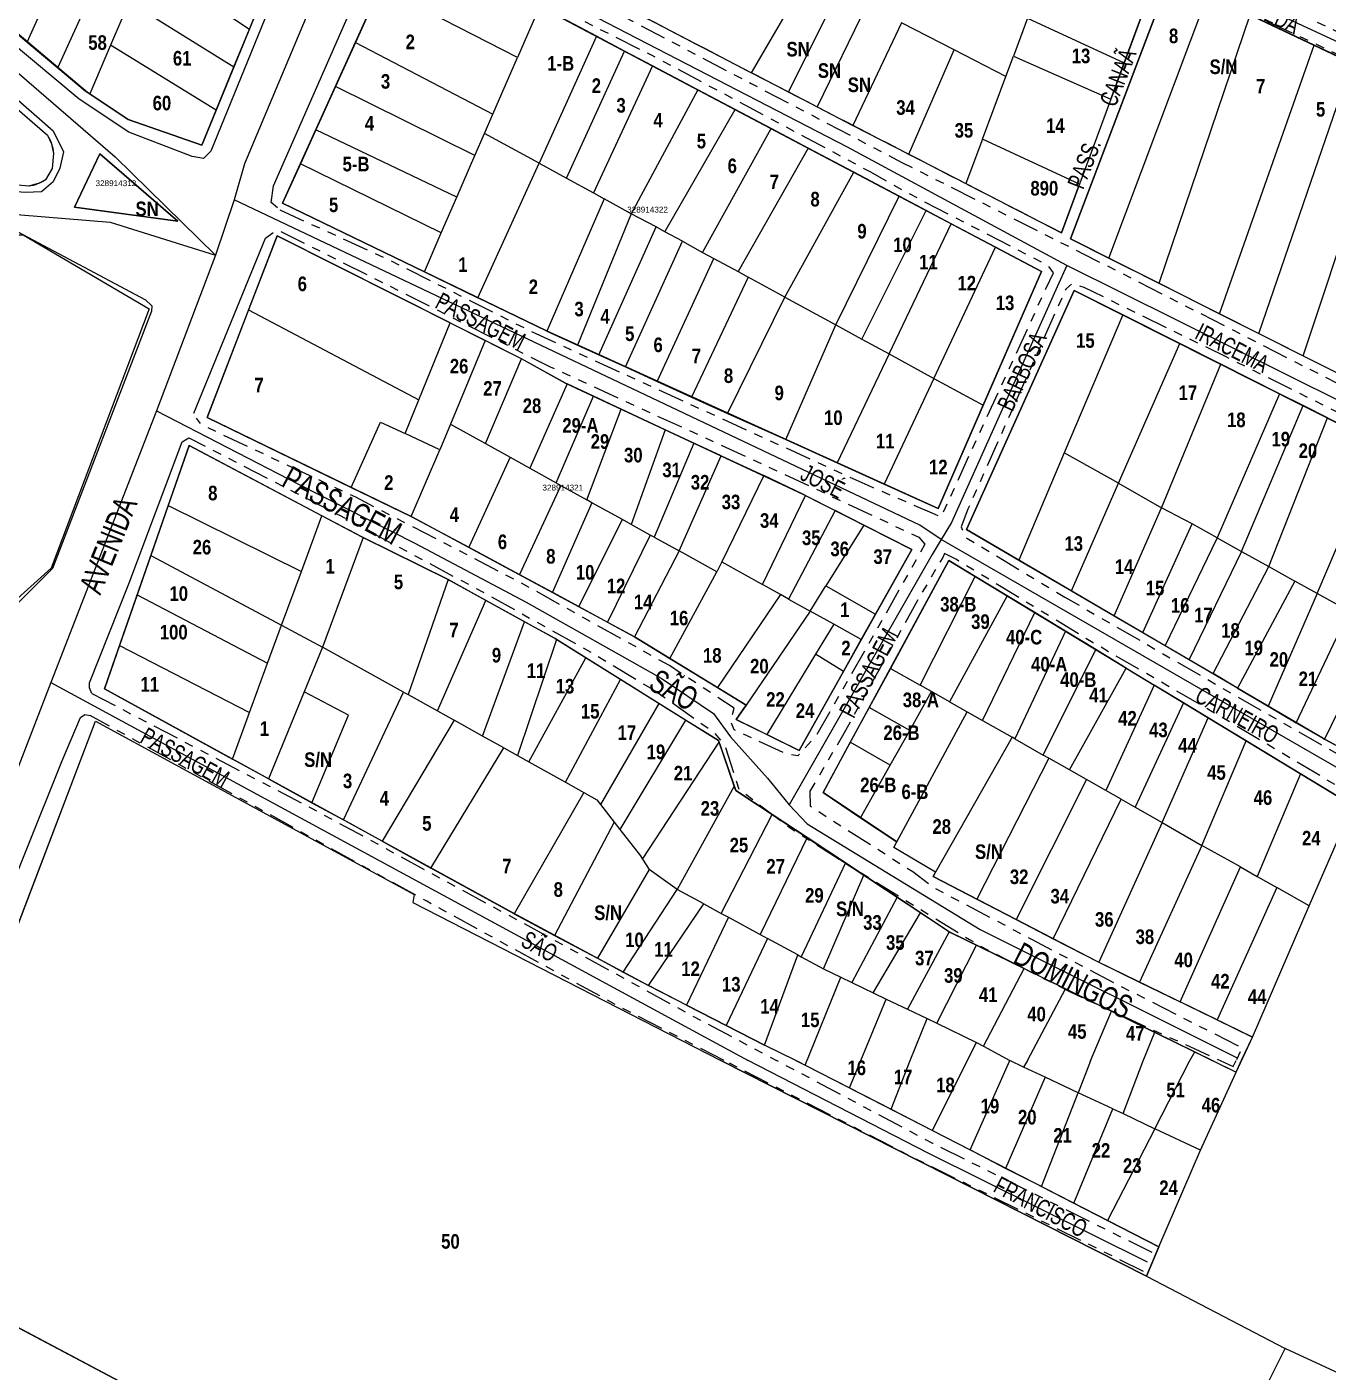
# Model space of a CAD drawing. Extents: x 205316 to 208372, y 4848714 to 4853250.
# Drawn here: x 207003.9 to 207227.1, y 4850210.4 to 4850441.2 of the extents above; entities that cross this region are included whole.
import ezdxf
from ezdxf.enums import TextEntityAlignment as Align

# ---------------------------------------------------------------- set-up
doc = ezdxf.new("R2010")
doc.units = 0
doc.header["$LTSCALE"] = 1.5
doc.header["$MEASUREMENT"] = 0
doc.linetypes.add('TRACO_25', pattern=[8, 3, -1, 1, -1, 1, -1])
for name, color, linetype in [('CD-MALHA-LOTES', 40, 'CONTINUOUS'), ('CD_TXT_QUADRA', 7, 'CONTINUOUS'), ('RU-QUADRAS', 6, 'CONTINUOUS'), ('SV-EIXO-RUA-N-PAV', 6, 'CONTINUOUS'), ('SV-EIXO-RUA-PAV', 20, 'CONTINUOUS'), ('SV-RUA-NAO-PAV-S-GUIA-C-GUIA', 7, 'CONTINUOUS'), ('SV-RUA-PAVIM-S-GUIA-C-GUIA', 7, 'CONTINUOUS'), ('SV-TXT-RUA-N-PAV-S-GUIA-C-GUIA', 7, 'CONTINUOUS'), ('SV-TXT-RUA-PAV-S-GUIA-C-GUIA', 7, 'CONTINUOUS'), ('Th_NmrPort', 7, 'CONTINUOUS')]:
    doc.layers.add(name, color=color, linetype=linetype)
doc.styles.add('3289-14-2D_TXT$0$ARIAL', font='arial.ttf')
doc.styles.add('ARIAL', font='arial.ttf')
doc.styles.add('ROMANS', font='arial.ttf', dxfattribs={"height": 0.2})
doc.styles.get("Standard").update_dxf_attribs({"font": 'swisscbo.ttf'})

msp = doc.modelspace()

# ---------------------------------------------------------------- linework, layer by layer
at = {"layer": 'CD-MALHA-LOTES', "linetype": 'Continuous'}
for p, q in [((207069.99, 4850463.64), (207128.18, 4850433.3)), ((207003.94, 4850438.53), (207013.35, 4850459.77)), ((207009.2, 4850434.12), (207018.67, 4850455.21)), ((207024.43, 4850452.46), (207042.03, 4850440.79)), ((207128.18, 4850433.3), (207137.98, 4850450.11)), ((207199.91, 4850449.74), (207182.87, 4850404.83)), ((207064.51, 4850447.96), (207060.21, 4850438.47)), ((207088.02, 4850435.89), (207064.51, 4850447.96)), ((207143.16, 4850447.43), (207134.5, 4850430)), ((207021.44, 4850445.48), (207018.23, 4850438)), ((207021.44, 4850445.48), (207039.39, 4850434.34)), ((207042.03, 4850440.79), (207044.39, 4850446.57)), ((207189.47, 4850401.51), (207206.43, 4850446.66)), ((207091.84, 4850444.7), (207088.02, 4850435.89)), ((207101.56, 4850439.56), (207091.84, 4850444.7)), ((207147.94, 4850444.96), (207139.4, 4850427.45)), ((207175.5, 4850442.66), (207173.08, 4850436.17)), ((207175.5, 4850442.66), (207192.11, 4850435.02)), ((207192.11, 4850435.02), (207195.63, 4850444.54)), ((207198.07, 4850397.18), (207213.69, 4850443.22)), ((207224.67, 4850438.03), (207213.69, 4850443.22)), ((207039.39, 4850434.34), (207042.03, 4850440.79)), ((207153.91, 4850441.87), (207145.56, 4850424.27)), ((207162.9, 4850437.23), (207153.91, 4850441.87)), ((207001.85, 4850440.29), (207003.94, 4850438.53)), ((207003.94, 4850438.53), (207009.2, 4850434.12)), ((207060.21, 4850438.47), (207056.8, 4850430.96)), ((207060.21, 4850438.47), (207083.81, 4850426.2)), ((207101.56, 4850439.56), (207091.73, 4850417.79)), ((207106.4, 4850437), (207101.56, 4850439.56)), ((207018.23, 4850438), (207014.66, 4850429.67)), ((207036.34, 4850426.86), (207018.23, 4850438)), ((207083.81, 4850426.2), (207088.02, 4850435.89)), ((207096.41, 4850415.23), (207106.4, 4850437)), ((207111.21, 4850434.46), (207106.4, 4850437)), ((207155.15, 4850419.33), (207162.9, 4850437.23)), ((207171.77, 4850432.64), (207162.9, 4850437.23)), ((207171.77, 4850432.64), (207173.08, 4850436.17)), ((207173.08, 4850436.17), (207189.81, 4850428.79)), ((207208.43, 4850391.97), (207224.67, 4850438.03)), ((207231.13, 4850434.98), (207224.67, 4850438.03)), ((207009.2, 4850434.12), (207013.89, 4850430.18)), ((207036.34, 4850426.86), (207039.39, 4850434.34)), ((207111.21, 4850434.46), (207101.04, 4850412.72)), ((207118.98, 4850430.35), (207111.21, 4850434.46)), ((207189.81, 4850428.79), (207192.11, 4850435.02)), ((207215.17, 4850388.57), (207231.13, 4850434.98)), ((207128.18, 4850433.3), (207134.5, 4850430)), ((207167.78, 4850421.9), (207171.77, 4850432.64)), ((207222.77, 4850384.75), (207238.34, 4850431.57)), ((207013.89, 4850430.18), (207014.66, 4850429.67)), ((207014.66, 4850429.67), (207021.24, 4850425.3)), ((207056.8, 4850430.96), (207053.43, 4850423.53)), ((207080.73, 4850419.11), (207056.8, 4850430.96)), ((207118.98, 4850430.35), (207107.52, 4850409.1)), ((207125.37, 4850426.97), (207118.98, 4850430.35)), ((207134.5, 4850430), (207139.4, 4850427.45)), ((207033.88, 4850420.85), (207036.34, 4850426.86)), ((207113.31, 4850406.02), (207125.37, 4850426.97)), ((207131.53, 4850423.71), (207125.37, 4850426.97)), ((207139.4, 4850427.45), (207145.56, 4850424.27)), ((207189.81, 4850428.79), (207184.4, 4850414.16)), ((207021.24, 4850425.3), (207033.88, 4850420.85)), ((207082.37, 4850422.89), (207083.81, 4850426.2)), ((207145.56, 4850424.27), (207155.15, 4850419.33)), ((207053.43, 4850423.53), (207050.79, 4850417.69)), ((207077.63, 4850411.98), (207053.43, 4850423.53)), ((207080.73, 4850419.11), (207082.37, 4850422.89)), ((207091.73, 4850417.79), (207082.37, 4850422.89)), ((207119.78, 4850402.49), (207131.53, 4850423.71)), ((207137.9, 4850420.35), (207131.53, 4850423.71)), ((207167.78, 4850421.9), (207164.94, 4850414.28)), ((207184.4, 4850414.16), (207167.78, 4850421.9)), ((207137.9, 4850420.35), (207125.85, 4850399.19)), ((207145.69, 4850416.23), (207137.9, 4850420.35)), ((207016.4, 4850419.4), (207012.06, 4850410.22)), ((207029.77, 4850407.84), (207016.4, 4850419.4)), ((207050.79, 4850417.69), (207047.72, 4850410.92)), ((207074.96, 4850405.83), (207050.79, 4850417.69)), ((207077.63, 4850411.98), (207080.73, 4850419.11)), ((207081.22, 4850394.7), (207091.73, 4850417.79)), ((207091.73, 4850417.79), (207096.41, 4850415.23)), ((207155.15, 4850419.33), (207164.94, 4850414.28)), ((207096.41, 4850415.23), (207101.04, 4850412.72)), ((207133.88, 4850394.81), (207145.69, 4850416.23)), ((207153.5, 4850412.1), (207145.69, 4850416.23)), ((207101.04, 4850412.72), (207102.91, 4850411.69)), ((207164.94, 4850414.28), (207181.32, 4850405.84)), ((207181.32, 4850405.84), (207184.4, 4850414.16)), ((207047.72, 4850410.92), (207072.05, 4850399.14)), ((207074.96, 4850405.83), (207077.63, 4850411.98)), ((207102.91, 4850411.69), (207093.07, 4850388.96)), ((207107.52, 4850409.1), (207102.91, 4850411.69)), ((207142.63, 4850390.04), (207153.5, 4850412.1)), ((207158.14, 4850409.64), (207153.5, 4850412.1)), ((207012.06, 4850410.22), (207029.77, 4850407.84)), ((207107.52, 4850409.1), (207098.29, 4850386.59)), ((207111.79, 4850406.85), (207107.52, 4850409.1)), ((207147.11, 4850387.6), (207158.14, 4850409.64)), ((207162.41, 4850407.39), (207158.14, 4850409.64)), ((207072.05, 4850399.14), (207074.96, 4850405.83)), ((207102, 4850384.9), (207111.79, 4850406.85)), ((207113.31, 4850406.02), (207111.79, 4850406.85)), ((207116.31, 4850404.38), (207113.31, 4850406.02)), ((207151.77, 4850385.06), (207162.41, 4850407.39)), ((207170.02, 4850403.36), (207162.41, 4850407.39)), ((207003.21, 4850405.48), (207024.85, 4850392.82)), ((207046.8, 4850405.34), (207041.89, 4850392.61)), ((207076.45, 4850390.37), (207046.8, 4850405.34)), ((207106.55, 4850382.83), (207116.31, 4850404.38)), ((207116.31, 4850404.38), (207119.78, 4850402.49)), ((207182.87, 4850404.83), (207189.47, 4850401.51)), ((207111.97, 4850380.36), (207121.71, 4850401.44)), ((207119.78, 4850402.49), (207121.71, 4850401.44)), ((207121.71, 4850401.44), (207125.85, 4850399.19)), ((207159.45, 4850380.86), (207170.02, 4850403.36)), ((207177.89, 4850399.2), (207170.02, 4850403.36)), ((207189.47, 4850401.51), (207198.07, 4850397.18)), ((207072.05, 4850399.14), (207081.22, 4850394.7)), ((207125.85, 4850399.19), (207127.61, 4850398.23)), ((207167.9, 4850376.26), (207177.89, 4850399.2)), ((207127.61, 4850398.23), (207117.9, 4850377.66)), ((207133.88, 4850394.81), (207127.61, 4850398.23)), ((207198.07, 4850397.18), (207208.43, 4850391.97)), ((207093.07, 4850388.96), (207081.22, 4850394.7)), ((207124.07, 4850374.87), (207133.88, 4850394.81)), ((207133.88, 4850394.81), (207142.63, 4850390.04)), ((207183.53, 4850395.97), (207165.04, 4850354.93)), ((207191.88, 4850391.76), (207183.53, 4850395.97)), ((207024.85, 4850392.82), (207008.05, 4850348.29)), ((207041.89, 4850392.61), (207034.78, 4850374.14)), ((207041.89, 4850392.61), (207071.08, 4850377.19)), ((207208.43, 4850391.97), (207215.17, 4850388.57)), ((207071.08, 4850377.19), (207076.45, 4850390.37)), ((207076.45, 4850390.37), (207082.5, 4850387.34)), ((207134.04, 4850370.37), (207142.63, 4850390.04)), ((207142.63, 4850390.04), (207147.11, 4850387.6)), ((207191.88, 4850391.76), (207181.82, 4850368.1)), ((207201.62, 4850386.86), (207191.88, 4850391.76)), ((207082.5, 4850387.34), (207076.54, 4850373.02)), ((207088.74, 4850384.22), (207082.5, 4850387.34)), ((207093.07, 4850388.96), (207098.29, 4850386.59)), ((207147.11, 4850387.6), (207151.77, 4850385.06)), ((207215.17, 4850388.57), (207222.77, 4850384.75)), ((207098.29, 4850386.59), (207102, 4850384.9)), ((207151.77, 4850385.06), (207142.87, 4850366.38)), ((207151.77, 4850385.06), (207159.45, 4850380.86)), ((207191.14, 4850362.92), (207201.62, 4850386.86)), ((207208.64, 4850383.32), (207201.62, 4850386.86)), ((207082.54, 4850369.69), (207088.74, 4850384.22)), ((207096.28, 4850380.07), (207088.74, 4850384.22)), ((207102, 4850384.9), (207106.55, 4850382.83)), ((207106.55, 4850382.83), (207111.97, 4850380.36)), ((207198.55, 4850358.79), (207208.64, 4850383.32)), ((207218.74, 4850378.23), (207208.64, 4850383.32)), ((207222.77, 4850384.75), (207232.56, 4850379.82)), ((207111.97, 4850380.36), (207117.9, 4850377.66)), ((207159.45, 4850380.86), (207150.94, 4850362.74)), ((207159.45, 4850380.86), (207167.9, 4850376.26)), ((207096.56, 4850379.94), (207090.13, 4850365.48)), ((207096.56, 4850379.94), (207096.28, 4850380.07)), ((207101.06, 4850377.82), (207096.56, 4850379.94)), ((207218.74, 4850378.23), (207208.03, 4850353.52)), ((207222.8, 4850376.19), (207218.74, 4850378.23)), ((207068.73, 4850371.41), (207071.08, 4850377.19)), ((207094.64, 4850362.97), (207101.06, 4850377.82)), ((207105.81, 4850375.59), (207101.06, 4850377.82)), ((207117.9, 4850377.66), (207124.07, 4850374.87)), ((207160.19, 4850358.56), (207167.9, 4850376.26)), ((207212.21, 4850351.19), (207222.8, 4850376.19)), ((207226.97, 4850374.09), (207222.8, 4850376.19)), ((207034.78, 4850374.14), (207059.51, 4850362.16)), ((207099.94, 4850360.03), (207105.81, 4850375.59)), ((207113.34, 4850372.05), (207105.81, 4850375.59)), ((207124.07, 4850374.87), (207134.04, 4850370.37)), ((207216.91, 4850348.58), (207226.97, 4850374.09)), ((207226.97, 4850374.09), (207236.03, 4850369.53)), ((207059.51, 4850362.16), (207064.51, 4850373.36)), ((207064.51, 4850373.36), (207068.73, 4850371.41)), ((207074.71, 4850368.63), (207068.73, 4850371.41)), ((207076.54, 4850373.02), (207074.71, 4850368.63)), ((207076.54, 4850373.02), (207082.54, 4850369.69)), ((207113.34, 4850372.05), (207107.53, 4850355.82)), ((207118.26, 4850369.77), (207113.34, 4850372.05)), ((207031.69, 4850369.37), (207028.12, 4850359.09)), ((207054.46, 4850357.31), (207031.69, 4850369.37)), ((207082.54, 4850369.69), (207086.75, 4850367.36)), ((207118.26, 4850369.77), (207111.45, 4850353.64)), ((207122.94, 4850367.61), (207118.26, 4850369.77)), ((207134.04, 4850370.37), (207142.87, 4850366.38)), ((207225.22, 4850343.95), (207236.03, 4850369.53)), ((207069.81, 4850357.17), (207074.71, 4850368.63)), ((207086.75, 4850367.36), (207079.67, 4850351.9)), ((207086.75, 4850367.36), (207090.13, 4850365.48)), ((207115.74, 4850351.26), (207122.94, 4850367.61)), ((207122.94, 4850367.61), (207130.27, 4850364.21)), ((207181.82, 4850368.1), (207174, 4850349.7)), ((207191.14, 4850362.92), (207181.82, 4850368.1)), ((207090.13, 4850365.48), (207094.64, 4850362.97)), ((207130.27, 4850364.21), (207123.05, 4850349.38)), ((207136.94, 4850361.03), (207130.27, 4850364.21)), ((207142.87, 4850366.38), (207150.94, 4850362.74)), ((207059.51, 4850362.16), (207069.81, 4850357.17)), ((207095.47, 4850362.51), (207088.36, 4850347.24)), ((207094.64, 4850362.97), (207095.47, 4850362.51)), ((207095.47, 4850362.51), (207099.94, 4850360.03)), ((207150.94, 4850362.74), (207160.19, 4850358.56)), ((207183.05, 4850344.43), (207191.14, 4850362.92)), ((207191.14, 4850362.92), (207198.49, 4850358.64)), ((207100.8, 4850359.55), (207099.94, 4850360.03)), ((207130.03, 4850345.5), (207137.44, 4850360.77)), ((207137.44, 4850360.77), (207136.94, 4850361.03)), ((207137.44, 4850360.77), (207142.53, 4850358.19)), ((207028.12, 4850359.09), (207025.12, 4850350.47)), ((207028.12, 4850359.09), (207050.95, 4850347.75)), ((207050.95, 4850347.75), (207054.46, 4850357.31)), ((207061.32, 4850353.68), (207054.46, 4850357.31)), ((207100.8, 4850359.55), (207094.01, 4850344.21)), ((207106.03, 4850356.65), (207100.8, 4850359.55)), ((207142.53, 4850358.19), (207134.5, 4850343.02)), ((207147.41, 4850355.71), (207142.53, 4850358.19)), ((207190.39, 4850340.15), (207198.49, 4850358.64)), ((207198.49, 4850358.64), (207198.55, 4850358.79)), ((207203.73, 4850355.91), (207198.49, 4850358.64)), ((207069.81, 4850357.17), (207079.67, 4850351.9)), ((207098.56, 4850341.73), (207106.03, 4850356.65)), ((207107.53, 4850355.82), (207106.03, 4850356.65)), ((207110.8, 4850354), (207107.53, 4850355.82)), ((207147.41, 4850355.71), (207140.92, 4850345.28)), ((207155.67, 4850351.51), (207147.41, 4850355.71)), ((207195.29, 4850337.29), (207203.73, 4850355.91)), ((207208.03, 4850353.52), (207203.73, 4850355.91)), ((207061.58, 4850353.55), (207054.58, 4850334.79)), ((207061.58, 4850353.55), (207061.32, 4850353.68)), ((207076.11, 4850346.38), (207061.58, 4850353.55)), ((207110.8, 4850354), (207103.46, 4850339.05)), ((207111.45, 4850353.64), (207110.8, 4850354)), ((207111.45, 4850353.64), (207115.74, 4850351.26)), ((207165.04, 4850354.93), (207174, 4850349.7)), ((207207.92, 4850353.27), (207199.13, 4850335.06)), ((207208.03, 4850353.52), (207207.92, 4850353.27)), ((207208.03, 4850353.52), (207212.21, 4850351.19)), ((207025.12, 4850350.47), (207022.77, 4850343.73)), ((207025.12, 4850350.47), (207047.56, 4850338.53)), ((207079.67, 4850351.9), (207088.36, 4850347.24)), ((207115.74, 4850351.26), (207108.07, 4850336.53)), ((207122.21, 4850347.66), (207115.74, 4850351.26)), ((207149.46, 4850340.44), (207155.67, 4850351.51)), ((207212.21, 4850351.19), (207203.25, 4850332.62)), ((207212.21, 4850351.19), (207216.91, 4850348.58)), ((207008.05, 4850348.29), (207001.07, 4850342.03)), ((207123.05, 4850349.38), (207122.21, 4850347.66)), ((207123.05, 4850349.38), (207130.03, 4850345.5)), ((207162.03, 4850349.62), (207151.99, 4850331.13)), ((207166.54, 4850346.89), (207162.03, 4850349.62)), ((207174, 4850349.7), (207183.05, 4850344.43)), ((207207.34, 4850330.22), (207216.91, 4850348.58)), ((207216.91, 4850348.58), (207221.35, 4850346.11)), ((207047.56, 4850338.53), (207050.95, 4850347.75)), ((207076.11, 4850346.38), (207069.25, 4850326.62)), ((207082.6, 4850342.79), (207076.11, 4850346.38)), ((207088.36, 4850347.24), (207093.78, 4850344.34)), ((207114.18, 4850332.81), (207122.21, 4850347.66)), ((207157.11, 4850328.23), (207166.54, 4850346.89)), ((207172, 4850343.57), (207166.54, 4850346.89)), ((207221.35, 4850346.11), (207211.52, 4850327.75)), ((207225.22, 4850343.95), (207221.35, 4850346.11)), ((207022.77, 4850343.73), (207019.75, 4850335.03)), ((207022.77, 4850343.73), (207045.17, 4850332.02)), ((207093.78, 4850344.34), (207094.01, 4850344.21)), ((207094.01, 4850344.21), (207098.56, 4850341.73)), ((207133.13, 4850343.78), (207122.31, 4850327.85)), ((207133.13, 4850343.78), (207130.03, 4850345.5)), ((207134.5, 4850343.02), (207133.13, 4850343.78)), ((207138.22, 4850340.95), (207140.92, 4850345.28)), ((207140.92, 4850345.28), (207149.46, 4850340.44)), ((207172, 4850343.57), (207162.14, 4850325.38)), ((207176.74, 4850340.7), (207172, 4850343.57)), ((207183.05, 4850344.43), (207190.39, 4850340.15)), ((207225.22, 4850343.95), (207216.79, 4850324.64)), ((207230.68, 4850340.91), (207225.22, 4850343.95)), ((207074.29, 4850323.82), (207082.6, 4850342.79)), ((207089.22, 4850339.13), (207082.6, 4850342.79)), ((207098.56, 4850341.73), (207103.46, 4850339.05)), ((207134.5, 4850343.02), (207138.22, 4850340.95)), ((207082.03, 4850319.51), (207089.22, 4850339.13)), ((207094.48, 4850336.23), (207089.22, 4850339.13)), ((207103.46, 4850339.05), (207108.07, 4850336.53)), ((207138.22, 4850340.95), (207127.26, 4850324.83)), ((207142.26, 4850338.7), (207138.22, 4850340.95)), ((207147, 4850336.07), (207149.46, 4850340.44)), ((207167.78, 4850322.17), (207176.74, 4850340.7)), ((207182.03, 4850337.49), (207176.74, 4850340.7)), ((207190.39, 4850340.15), (207195.29, 4850337.29)), ((207221.59, 4850321.81), (207230.68, 4850340.91)), ((207045.17, 4850332.02), (207047.56, 4850338.53)), ((207047.56, 4850338.53), (207054.58, 4850334.79)), ((207108.07, 4850336.53), (207114.18, 4850332.81)), ((207142.26, 4850338.7), (207139.13, 4850333.54)), ((207147, 4850336.07), (207142.26, 4850338.7)), ((207182.03, 4850337.49), (207173.33, 4850319.03)), ((207187.21, 4850334.35), (207182.03, 4850337.49)), ((207195.29, 4850337.29), (207199.13, 4850335.06)), ((207235.75, 4850338.09), (207226.43, 4850318.97)), ((207019.75, 4850335.03), (207017.17, 4850327.61)), ((207019.75, 4850335.03), (207042.07, 4850323.58)), ((207054.58, 4850334.79), (207051.43, 4850327.08)), ((207068.45, 4850327.06), (207054.58, 4850334.79)), ((207094.73, 4850336.08), (207088.03, 4850316.17)), ((207094.73, 4850336.08), (207094.48, 4850336.23)), ((207099.77, 4850332.93), (207094.73, 4850336.08)), ((207143.93, 4850330.6), (207147, 4850336.07)), ((207178.21, 4850316.26), (207187.21, 4850334.35)), ((207192.45, 4850331.18), (207187.21, 4850334.35)), ((207199.13, 4850335.06), (207203.25, 4850332.62)), ((207042.07, 4850323.58), (207045.17, 4850332.02)), ((207089.95, 4850315.1), (207099.77, 4850332.93)), ((207105.71, 4850329.22), (207099.77, 4850332.93)), ((207114.18, 4850332.81), (207122.31, 4850327.85)), ((207139.13, 4850333.54), (207130.77, 4850319.77)), ((207143.93, 4850330.6), (207139.13, 4850333.54)), ((207203.25, 4850332.62), (207207.34, 4850330.22)), ((207136.32, 4850317.04), (207143.93, 4850330.6)), ((207151.99, 4850331.13), (207148.34, 4850324.41)), ((207151.99, 4850331.13), (207157.11, 4850328.23)), ((207182.72, 4850313.7), (207192.45, 4850331.18)), ((207192.45, 4850331.18), (207197.24, 4850328.27)), ((207211.52, 4850327.75), (207207.34, 4850330.22)), ((207017.17, 4850327.61), (207039.12, 4850315.56)), ((207096.24, 4850311.6), (207105.71, 4850329.22)), ((207112.29, 4850325.11), (207105.71, 4850329.22)), ((207122.31, 4850327.85), (207127.26, 4850324.83)), ((207159.05, 4850327.13), (207157.11, 4850328.23)), ((207197.24, 4850328.27), (207188.92, 4850310.19)), ((207202.29, 4850325.21), (207197.24, 4850328.27)), ((207211.52, 4850327.75), (207216.79, 4850324.64)), ((207051.43, 4850327.08), (207045.33, 4850312.16)), ((207059.05, 4850323.12), (207051.43, 4850327.08)), ((207058.16, 4850305.12), (207068.45, 4850327.06)), ((207068.45, 4850327.06), (207069.25, 4850326.62)), ((207069.25, 4850326.62), (207074.29, 4850323.82)), ((207112.29, 4850325.11), (207102.25, 4850307.8)), ((207116.87, 4850322.25), (207112.29, 4850325.11)), ((207155.31, 4850320.47), (207159.05, 4850327.13)), ((207162.14, 4850325.38), (207159.05, 4850327.13)), ((207162.14, 4850325.38), (207165.13, 4850323.68)), ((207202.29, 4850325.21), (207193.96, 4850307.33)), ((207206.52, 4850322.64), (207202.29, 4850325.21)), ((207039.12, 4850315.56), (207042.07, 4850323.58)), ((207052.76, 4850308.08), (207059.05, 4850323.12)), ((207074.29, 4850323.82), (207077.14, 4850322.23)), ((207127.26, 4850324.83), (207125.54, 4850322.34)), ((207148.34, 4850324.41), (207145.11, 4850318.45)), ((207155.31, 4850320.47), (207148.34, 4850324.41)), ((207153.07, 4850301.37), (207165.13, 4850323.68)), ((207165.13, 4850323.68), (207167.78, 4850322.17)), ((207216.79, 4850324.64), (207221.59, 4850321.81)), ((206993.45, 4850263.87), (207015.65, 4850322.08)), ((207015.65, 4850322.08), (207070.29, 4850292.32)), ((207077.14, 4850322.23), (207064.8, 4850301.47)), ((207082.03, 4850319.51), (207077.14, 4850322.23)), ((207116.87, 4850322.25), (207105.59, 4850303.51)), ((207122.5, 4850318.74), (207116.87, 4850322.25)), ((207125.54, 4850322.34), (207130.77, 4850319.77)), ((207151.96, 4850314.51), (207155.31, 4850320.47)), ((207167.78, 4850322.17), (207172.86, 4850319.33)), ((207198.62, 4850304.69), (207206.52, 4850322.64)), ((207212.99, 4850318.72), (207206.52, 4850322.64)), ((207221.59, 4850321.81), (207226.14, 4850319.13)), ((207085.68, 4850317.48), (207082.03, 4850319.51)), ((207109.46, 4850298.42), (207122.59, 4850318.47)), ((207122.59, 4850318.47), (207122.5, 4850318.74)), ((207125.21, 4850310.93), (207122.59, 4850318.47)), ((207130.77, 4850319.77), (207136.32, 4850317.04)), ((207145.11, 4850318.45), (207140.43, 4850309.84)), ((207151.96, 4850314.51), (207145.11, 4850318.45)), ((207172.86, 4850319.33), (207159.75, 4850296.18)), ((207173.33, 4850319.03), (207172.86, 4850319.33)), ((207173.33, 4850319.03), (207178.21, 4850316.26)), ((207205.41, 4850300.75), (207212.99, 4850318.72)), ((207222.33, 4850313.05), (207212.99, 4850318.72)), ((207226.14, 4850319.13), (207226.43, 4850318.97)), ((207226.43, 4850318.97), (207230.37, 4850316.84)), ((207073.18, 4850296.87), (207085.68, 4850317.48)), ((207085.68, 4850317.48), (207088.03, 4850316.17)), ((207088.03, 4850316.17), (207089.95, 4850315.1)), ((207179.19, 4850315.71), (207178.21, 4850316.26)), ((207045.33, 4850312.16), (207039.12, 4850315.56)), ((207089.95, 4850315.1), (207096.24, 4850311.6)), ((207146.88, 4850305.49), (207151.96, 4850314.51)), ((207179.19, 4850315.71), (207166.81, 4850291.53)), ((207182.72, 4850313.7), (207179.19, 4850315.71)), ((207185.65, 4850312.05), (207182.72, 4850313.7)), ((207045.33, 4850312.16), (207052.76, 4850308.08)), ((207096.24, 4850311.6), (207099.42, 4850309.82)), ((207185.65, 4850312.05), (207173.58, 4850288.02)), ((207188.92, 4850310.19), (207185.65, 4850312.05)), ((207222.33, 4850313.05), (207214.92, 4850295.45)), ((207231.31, 4850307.61), (207222.33, 4850313.05)), ((207099.42, 4850309.82), (207087.46, 4850289.04)), ((207099.42, 4850309.82), (207101.64, 4850308.59)), ((207125.21, 4850310.93), (207115.42, 4850293.21)), ((207125.48, 4850310.15), (207125.21, 4850310.93)), ((207131.69, 4850306.08), (207125.48, 4850310.15)), ((207140.43, 4850309.84), (207146.88, 4850305.49)), ((207191.56, 4850308.69), (207188.92, 4850310.19)), ((207052.76, 4850308.08), (207058.16, 4850305.12)), ((207101.64, 4850308.59), (207102.25, 4850307.8)), ((207102.25, 4850307.8), (207104.63, 4850304.74)), ((207179.93, 4850284.73), (207191.56, 4850308.69)), ((207191.56, 4850308.69), (207193.96, 4850307.33)), ((207193.96, 4850307.33), (207198.62, 4850304.69)), ((207223.84, 4850290.39), (207231.31, 4850307.61)), ((207064.8, 4850301.47), (207058.16, 4850305.12)), ((207104.63, 4850304.74), (207094.4, 4850285.33)), ((207104.63, 4850304.74), (207105.59, 4850303.51)), ((207122.97, 4850289.09), (207131.69, 4850306.08)), ((207137.69, 4850302.11), (207131.69, 4850306.08)), ((207146.88, 4850305.49), (207153.07, 4850301.37)), ((207198.62, 4850304.69), (207187.73, 4850280.7)), ((207198.62, 4850304.69), (207205.41, 4850300.75)), ((207105.59, 4850303.51), (207109.1, 4850298.98)), ((207137.69, 4850302.11), (207129.66, 4850285.46)), ((207144.26, 4850297.76), (207137.69, 4850302.11)), ((207064.8, 4850301.47), (207073.18, 4850296.87)), ((207152.56, 4850300.4), (207153.07, 4850301.37)), ((207159.75, 4850296.18), (207152.56, 4850300.4)), ((207205.41, 4850300.75), (207194.69, 4850277.32)), ((207212.06, 4850297.07), (207205.41, 4850300.75)), ((207109.1, 4850298.98), (207109.46, 4850298.42)), ((207109.46, 4850298.42), (207110.6, 4850296.62)), ((207144.26, 4850297.76), (207136.71, 4850281.64)), ((207147.44, 4850295.66), (207144.26, 4850297.76)), ((207087.46, 4850289.04), (207073.18, 4850296.87)), ((207110.6, 4850296.62), (207101.74, 4850281.4)), ((207115.42, 4850293.21), (207110.6, 4850296.62)), ((207140.52, 4850279.57), (207147.44, 4850295.66)), ((207153.15, 4850291.88), (207147.44, 4850295.66)), ((207159.75, 4850296.18), (207159.31, 4850295.41)), ((207159.31, 4850295.41), (207166.81, 4850291.53)), ((207201.72, 4850273.9), (207212.06, 4850297.07)), ((207212.06, 4850297.07), (207214.92, 4850295.45)), ((207214.92, 4850295.45), (207218.26, 4850293.55)), ((207106.16, 4850279.04), (207115.42, 4850293.21)), ((207119.98, 4850290.71), (207115.42, 4850293.21)), ((207218.26, 4850293.55), (207208.06, 4850270.81)), ((207223.84, 4850290.39), (207218.26, 4850293.55)), ((207070.29, 4850292.32), (207070.09, 4850290.94)), ((207070.09, 4850290.94), (207122.8, 4850263.91)), ((207110.5, 4850276.71), (207119.98, 4850290.71)), ((207119.98, 4850290.71), (207122.97, 4850289.09)), ((207153.15, 4850291.88), (207145.37, 4850277.23)), ((207157.17, 4850289.21), (207153.15, 4850291.88)), ((207166.81, 4850291.53), (207173.58, 4850288.02)), ((207214.09, 4850267.88), (207223.84, 4850290.39)), ((207087.46, 4850289.04), (207094.4, 4850285.33)), ((207124.21, 4850288.42), (207117.03, 4850273.35)), ((207122.97, 4850289.09), (207124.21, 4850288.42)), ((207124.21, 4850288.42), (207129.66, 4850285.46)), ((207149.04, 4850275.47), (207157.17, 4850289.21)), ((207162.09, 4850285.92), (207157.17, 4850289.21)), ((207162.09, 4850285.92), (207154.94, 4850272.65)), ((207166.76, 4850283.64), (207162.09, 4850285.92)), ((207173.58, 4850288.02), (207179.93, 4850284.73)), ((207094.4, 4850285.33), (207101.74, 4850281.4)), ((207130.9, 4850284.79), (207123.79, 4850269.87)), ((207129.66, 4850285.46), (207130.9, 4850284.79)), ((207136.12, 4850281.96), (207130.9, 4850284.79)), ((207159.98, 4850270.24), (207166.76, 4850283.64)), ((207174.96, 4850279.63), (207166.76, 4850283.64)), ((207179.93, 4850284.73), (207187.73, 4850280.7)), ((207101.74, 4850281.4), (207106.16, 4850279.04)), ((207130.37, 4850266.48), (207136.12, 4850281.96)), ((207136.12, 4850281.96), (207136.71, 4850281.64)), ((207136.71, 4850281.64), (207140.52, 4850279.57)), ((207106.16, 4850279.04), (207110.5, 4850276.71)), ((207140.52, 4850279.57), (207143.47, 4850278.14)), ((207167.95, 4850266.32), (207174.96, 4850279.63)), ((207174.96, 4850279.63), (207182.04, 4850276.18)), ((207187.73, 4850280.7), (207194.69, 4850277.32)), ((207117.03, 4850273.35), (207110.5, 4850276.71)), ((207137.36, 4850263.07), (207143.47, 4850278.14)), ((207143.47, 4850278.14), (207145.37, 4850277.23)), ((207145.37, 4850277.23), (207149.04, 4850275.47)), ((207194.69, 4850277.32), (207201.72, 4850273.9)), ((207146.93, 4850263.87), (207151.26, 4850274.41)), ((207149.04, 4850275.47), (207151.26, 4850274.41)), ((207151.26, 4850274.41), (207154.94, 4850272.65)), ((207175.5, 4850263.87), (207182.04, 4850276.18)), ((207182.04, 4850276.18), (207189.94, 4850272.32)), ((207117.03, 4850273.35), (207123.79, 4850269.87)), ((207154.94, 4850272.65), (207158.31, 4850271.06)), ((207186.34, 4850263.83), (207189.94, 4850272.32)), ((207189.94, 4850272.32), (207197.33, 4850268.71)), ((207208.06, 4850270.81), (207201.72, 4850273.9)), ((207123.79, 4850269.87), (207130.37, 4850266.48)), ((207155.36, 4850263.86), (207158.31, 4850271.06)), ((207158.31, 4850271.06), (207159.98, 4850270.24)), ((207159.98, 4850270.24), (207166.73, 4850266.92)), ((207208.06, 4850270.81), (207214.09, 4850267.88)), ((207195.36, 4850263.8), (207197.33, 4850268.71)), ((207197.33, 4850268.71), (207204.2, 4850265.35)), ((207212.2, 4850263.92), (207214.09, 4850267.88)), ((207135.78, 4850263.88), (207130.37, 4850266.48)), ((207165.24, 4850263.91), (207166.73, 4850266.92)), ((207166.73, 4850266.92), (207167.95, 4850266.32)), ((207167.95, 4850266.32), (207172.48, 4850263.84)), ((207203.31, 4850263.74), (207204.2, 4850265.35)), ((207204.2, 4850265.35), (207207.21, 4850263.88)), ((207195.89, 4850226.89), (207122.8, 4850263.91)), ((207135.78, 4850263.88), (207137.36, 4850263.07)), ((207137.36, 4850263.07), (207144.98, 4850259.15)), ((207144.98, 4850259.15), (207146.93, 4850263.87)), ((207152.11, 4850255.49), (207155.36, 4850263.86)), ((207159.21, 4850251.84), (207165.24, 4850263.91)), ((207165.69, 4850248.51), (207172.48, 4850263.84)), ((207174.81, 4850262.74), (207172.48, 4850263.84)), ((207175.5, 4850263.87), (207174.81, 4850262.74)), ((207178.55, 4850260.99), (207174.81, 4850262.74)), ((207186.34, 4850263.83), (207184.2, 4850258.33)), ((207191.93, 4850254.75), (207195.36, 4850263.8)), ((207197.34, 4850252.15), (207203.31, 4850263.74)), ((207207.21, 4850263.88), (207211.27, 4850261.88)), ((207211.27, 4850261.88), (207212.2, 4850263.92)), ((207178.55, 4850260.99), (207171.71, 4850245.32)), ((207184.2, 4850258.33), (207178.55, 4850260.99)), ((207205.17, 4850248.47), (207211.27, 4850261.88)), ((207144.98, 4850259.15), (207152.11, 4850255.49)), ((207177.91, 4850242.22), (207184.2, 4850258.33)), ((207190.12, 4850255.55), (207184.2, 4850258.33)), ((207152.11, 4850255.49), (207159.21, 4850251.84)), ((207183.48, 4850239.37), (207190.12, 4850255.55)), ((207190.12, 4850255.55), (207191.93, 4850254.75)), ((207191.93, 4850254.75), (207197.34, 4850252.15)), ((207159.21, 4850251.84), (207165.69, 4850248.51)), ((207197.34, 4850252.15), (207189.24, 4850236.43)), ((207205.17, 4850248.47), (207197.34, 4850252.15)), ((207171.71, 4850245.32), (207165.69, 4850248.51)), ((207198.05, 4850231.89), (207205.17, 4850248.47)), ((207177.91, 4850242.22), (207171.71, 4850245.32)), ((207177.91, 4850242.22), (207183.48, 4850239.37)), ((207183.48, 4850239.37), (207189.24, 4850236.43)), ((207189.24, 4850236.43), (207198.05, 4850231.89)), ((207198.05, 4850231.89), (207195.89, 4850226.89)), ((207031.34, 4850202.67), (206979.8, 4850229.99)), ((207195.89, 4850226.89), (207219.7, 4850214.43)), ((207197.08, 4850169.22), (207219.7, 4850214.43))]:
    msp.add_line(p, q, dxfattribs=at)
at = {"layer": 'CD-MALHA-LOTES', "linetype": 'Continuous', "flags": 128}
for points in [[(206955.47, 4850467.69), (207007.4, 4850422.6), (207008.08, 4850421.13), (207008.45, 4850419.47), (207008.23, 4850416.87), (207007.07, 4850414.92), (207005.99, 4850414.34), (207004.19, 4850413.82), (206955.75, 4850418.32)], [(207281.16, 4850186.05), (207219.8, 4850214.38), (207219.7, 4850214.43)]]:
    msp.add_lwpolyline(points, dxfattribs=at)
at = {"layer": 'RU-QUADRAS', "linetype": 'Continuous'}
for points in [[(206878.47, 4850547.45), (206891.37, 4850577.41), (206896.2, 4850589.49), (207012.48, 4850488.39), (207048.07, 4850456.84), (207048.05, 4850455.54), (207033.88, 4850420.85), (207021.24, 4850425.3), (207014.28, 4850429.92), (206999.28, 4850442.54), (206953.9, 4850482.31), (206950.11, 4850485.42), (206878.85, 4850546.76)], [(207047.72, 4850410.92), (207068.6, 4850456.99), (207177.89, 4850399.2), (207160.19, 4850358.56), (207092.99, 4850389)], [(207012.06, 4850410.22), (207016.4, 4850419.4), (207029.77, 4850407.84)], [(207034.78, 4850374.14), (207046.8, 4850405.34), (207088.63, 4850384.28), (207096.28, 4850380.07), (207136.94, 4850361.03), (207155.67, 4850351.51), (207136.32, 4850317.04), (207125.54, 4850322.34), (207127.26, 4850324.83), (207108.07, 4850336.53), (207069.9, 4850357.13)]]:
    msp.add_lwpolyline(points, close=True, dxfattribs=at)
for points in [[(206829.3, 4850429.5), (206874.35, 4850538.12), (207007.4, 4850422.6, -0.107392), (207008.45, 4850419.47), (207008.23, 4850416.87), (207007.07, 4850414.92, -0.106199), (207004.19, 4850413.82), (206891.11, 4850424.29)], [(206977.15, 4850360.82), (206993.53, 4850405.48), (207003.21, 4850405.48), (207024.85, 4850392.82), (207008.05, 4850348.29), (207001.07, 4850342.03), (206992.92, 4850323.04), (206993.67, 4850313.34), (206991.3, 4850306.3), (206979.44, 4850308.34, -0.011774), (207000.36, 4850358.26)], [(207125.77, 4850153.02), (207134.03, 4850148.51), (207156.36, 4850135.51), (207176.8, 4850124.48), (207168.59, 4850108.03, -0.003429), (206970.61, 4850206.79), (206979.8, 4850229.99), (207055.03, 4850190.12), (207101.83, 4850166.08)]]:
    msp.add_lwpolyline(points, format="xyb", close=True, dxfattribs=at)
msp.add_lwpolyline([(207198, 4850450.95), (207181.32, 4850405.84, -0.002393), (207069.99, 4850463.64)], format="xyb", dxfattribs=at)
for points in [[(207257.74, 4850367.15), (207182.87, 4850404.83), (207199.91, 4850449.74), (207280.29, 4850411.73)], [(207234.4, 4850314.66), (207226.14, 4850319.13), (207165.04, 4850354.93), (207183.53, 4850395.97), (207254.72, 4850360.11)], [(206993.45, 4850263.87), (207015.65, 4850322.08), (207070.29, 4850292.32), (207070.09, 4850290.94), (207122.8, 4850263.91), (207195.89, 4850226.89), (207198.04, 4850231.89), (207135.78, 4850263.88), (207130.49, 4850266.42), (207110.67, 4850276.62), (207087.22, 4850289.17), (207017.17, 4850327.61), (207031.69, 4850369.37), (207061.32, 4850353.68), (207076.03, 4850346.42), (207094.48, 4850336.23), (207122.5, 4850318.74), (207125.48, 4850310.15), (207162.3, 4850285.82), (207211.27, 4850261.88), (207214.09, 4850267.88), (207187.59, 4850280.77), (207159.31, 4850295.41), (207159.75, 4850296.18), (207152.56, 4850300.4), (207153.07, 4850301.37), (207140.43, 4850309.84), (207162.03, 4850349.62), (207231.31, 4850307.61)], [(207055.03, 4850190.12), (206979.8, 4850229.99)]]:
    msp.add_lwpolyline(points, dxfattribs=at)
at = {"layer": 'SV-EIXO-RUA-N-PAV', "flags": 128}
for points in [[(207248.65, 4850367.26), (207182.27, 4850400.26), (207144.63, 4850420.54), (207060.65, 4850463.97)], [(207199.03, 4850452.43), (207284.22, 4850412.87)], [(207232.25, 4850311.98), (207160.7, 4850353.23), (207157.04, 4850355.67), (207039.45, 4850411.49)], [(207182.27, 4850400.26), (207180.6, 4850396.58), (207162.48, 4850356.15), (207160.7, 4850353.23), (207159.15, 4850350.67), (207134.63, 4850307.69)], [(207026.1, 4850375.3), (207050.47, 4850362.75), (207070.43, 4850352.62), (207089.53, 4850342.49), (207112.69, 4850329.47), (207121.66, 4850323.39), (207124.56, 4850319.41), (207130.88, 4850312.3), (207134.63, 4850307.69), (207137.73, 4850304.45), (207167.38, 4850286.35), (207211.48, 4850264.32)], [(207008, 4850328.71), (207127.58, 4850263.87)], [(207196.1, 4850229.27), (207158.45, 4850247.98), (207127.45, 4850263.94)]]:
    msp.add_lwpolyline(points, dxfattribs=at)
at = {"layer": 'SV-EIXO-RUA-PAV', "flags": 128}
for points in [[(207229.12, 4850845.14), (207219.26, 4850837.96), (207211.24, 4850825.97), (207209.2, 4850821.06), (207187.56, 4850768.81), (207180.45, 4850751.65), (207177.53, 4850744.6), (207165.88, 4850716.5), (207151.07, 4850680.77), (207144.06, 4850663.85), (207122.59, 4850612.05), (207105.69, 4850571.27), (207101.03, 4850560.17), (207079.02, 4850507.74), (207060.65, 4850463.97), (207057.22, 4850455.79), (207041.21, 4850417.65), (207039.45, 4850411.49), (207036.22, 4850402.01), (207026.1, 4850375.3), (207008, 4850328.71), (206997.4, 4850301.42), (206982.44, 4850263.87)], [(206955.54, 4850473.79), (207019.02, 4850418.88), (207036.22, 4850402.01)], [(206955.53, 4850412.95), (206990.94, 4850409.88), (207018.14, 4850407.64), (207036.22, 4850402.01)]]:
    msp.add_lwpolyline(points, dxfattribs=at)
at = {"layer": 'SV-RUA-NAO-PAV-S-GUIA-C-GUIA', "linetype": 'TRACO_25', "flags": 128}
for points in [[(207295.6, 4850263.86), (207295.39, 4850268.62), (207295.22, 4850274.9), (207295.1, 4850279.98), (207295.04, 4850284.39), (207295.02, 4850285.42), (207294.8, 4850290.75), (207294.73, 4850296.54), (207294.21, 4850302.12), (207293.64, 4850307.96), (207293.42, 4850313.44), (207293.07, 4850324.55), (207292.8, 4850329.8), (207292.59, 4850335.06), (207291.92, 4850340.36), (207291.41, 4850345.67), (207290.79, 4850350.73), (207289.68, 4850356.14), (207287.96, 4850361.1), (207287.1, 4850366.61), (207286.18, 4850372.12), (207285.36, 4850377.08), (207284.75, 4850382.48), (207284.44, 4850387.89), (207284.07, 4850393.49), (207283.56, 4850399), (207282.95, 4850404.33), (207281.7, 4850411.19), (207279.71, 4850413.73), (207236.88, 4850432.63), (207198.34, 4850450.63), (207199.68, 4850454.18), (207218.94, 4850444.98), (207273.19, 4850419.03), (207280.67, 4850415.73), (207282.28, 4850416.32), (207282.63, 4850417.62), (207282.47, 4850423.02), (207282.11, 4850428.23), (207281.69, 4850433.48), (207280.72, 4850438.44), (207279.41, 4850443.7), (207278.6, 4850449.36), (207278.23, 4850454.72), (207277.92, 4850460.22), (207277.65, 4850465.43), (207277.19, 4850471.23), (207276.88, 4850476.69), (207276.57, 4850482.49), (207276.55, 4850487.65), (207276.44, 4850493.3), (207276.47, 4850498.8), (207276.61, 4850504.4), (207277.15, 4850509.75), (207277.88, 4850514.7), (207279.02, 4850519.85), (207280.45, 4850524.89), (207281.58, 4850530.24), (207283.57, 4850535.07), (207285.35, 4850539.97), (207285.34, 4850545.27), (207284.66, 4850548.27), (207282.08, 4850551.69), (207278.55, 4850555.63), (207275.16, 4850559.61), (207271.39, 4850563.54), (207267.87, 4850567.31), (207263.95, 4850571.33), (207260.19, 4850575.71), (207256.8, 4850579.89), (207253.02, 4850583.63), (207249.28, 4850587.47), (207245.64, 4850591.51), (207241.93, 4850595.47), (207238.18, 4850599.48), (207234.14, 4850603.27), (207230.38, 4850606.98), (207226.88, 4850610.84), (207223.05, 4850614.87), (207219.53, 4850618.79), (207215.64, 4850622.84), (207211.99, 4850627.04), (207208.16, 4850631.22), (207204.76, 4850635.17), (207201.33, 4850638.75), (207197.72, 4850642.21), (207193.98, 4850646), (207190.32, 4850649.96), (207186.72, 4850653.51), (207183.09, 4850657.25), (207179.2, 4850661.55), (207175.87, 4850665.83), (207172.23, 4850669.91), (207168.74, 4850673.36), (207164.85, 4850676.45), (207162.55, 4850677.5), (207159.51, 4850676.71), (207157.07, 4850673.6), (207136.42, 4850622.11), (207137.91, 4850620.7), (207140.29, 4850617.53), (207143.62, 4850613.71), (207147.04, 4850608.83), (207150.8, 4850603.75), (207154.17, 4850599.43), (207157.84, 4850594.8), (207162.06, 4850589.82), (207166.43, 4850584.54), (207169.85, 4850580.41), (207173.02, 4850576.49), (207176.94, 4850571.66), (207180.07, 4850567.69), (207183.89, 4850563.71), (207187.46, 4850558.88), (207190.18, 4850554.06), (207193.4, 4850549.54), (207196.57, 4850544.86), (207200.49, 4850541.29), (207204.98, 4850538.4), (207209.3, 4850534.62), (207213.88, 4850530.54), (207218.5, 4850526.96), (207222.88, 4850523.18), (207227.11, 4850520.15), (207231.24, 4850516.67), (207233.07, 4850514.27)], [(207067.46, 4850464.54), (207068.9, 4850462.53), (207128.1, 4850431.46), (207153.96, 4850417.93), (207185.03, 4850402.26), (207189.15, 4850400.19), (207232.86, 4850377.88), (207249.06, 4850369.22), (207248.23, 4850365.27), (207229.19, 4850374.8), (207209.7, 4850384.49), (207185.23, 4850396.46), (207183.18, 4850397.12), (207182.07, 4850396.18), (207165.27, 4850358.42), (207164.1, 4850355.38), (207165.09, 4850353.47), (207181.92, 4850343.35), (207215.4, 4850324.02), (207233.18, 4850313.89), (207231.06, 4850309.5), (207206.9, 4850323.87), (207186.77, 4850335.52), (207163.31, 4850349.78), (207161.27, 4850350.85), (207160.96, 4850350.15), (207156.92, 4850343.27), (207143.77, 4850319.56), (207138.19, 4850310.04), (207138.23, 4850307.48), (207155.82, 4850296.26), (207159.42, 4850293.52), (207176.32, 4850284.6), (207190.37, 4850277.19), (207212.29, 4850266.04), (207211.28, 4850263.86)], [(207047.24, 4850409.79), (207066.19, 4850401.11), (207091.16, 4850388.54), (207148.09, 4850362.54), (207159.07, 4850357.81), (207160.71, 4850357.15), (207178.67, 4850396.25), (207179.99, 4850399), (207179.05, 4850400.2), (207154.23, 4850413.03), (207148.65, 4850416.22), (207111.13, 4850436.23), (207077.64, 4850453.11), (207067.37, 4850458.14)], [(207047.42, 4850406.09), (207093.62, 4850382.87), (207132.71, 4850364.95), (207156.84, 4850353.63), (207157.88, 4850352.42), (207156.82, 4850350.43), (207139.26, 4850319.58), (207136.1, 4850316.11), (207134.06, 4850316.49), (207125.21, 4850320.57), (207124.62, 4850321.98), (207125.19, 4850324.32), (207114.08, 4850331.6), (207088.47, 4850345.88), (207060.27, 4850360.48), (207033.89, 4850372.86), (207032.95, 4850374.02)], [(207030.48, 4850369.99), (207031.64, 4850370.68), (207057.47, 4850357.4), (207082.45, 4850344.02), (207100.7, 4850333.86), (207112.13, 4850326.95), (207121.75, 4850320.1), (207123.6, 4850317.88), (207125.97, 4850310.42), (207134.94, 4850303.67), (207144.71, 4850297.43), (207165.56, 4850284.62), (207167.37, 4850283.51), (207182.71, 4850275.67), (207208.56, 4850263.86)], [(207015.01, 4850326.82), (207052.82, 4850307.08), (207093.9, 4850284.75), (207095.85, 4850283.69), (207118.21, 4850271.43), (207132.46, 4850263.86)], [(207123.46, 4850263.86), (207105.95, 4850272.86), (207084.17, 4850284.76), (207072.45, 4850291.17), (207014.74, 4850323.05)], [(207195.4, 4850227.69), (207155.45, 4850247.42), (207123.46, 4850263.86)], [(207196.91, 4850230.9), (207159.29, 4850249.61), (207132.46, 4850263.86)], [(207208.56, 4850263.86), (207210.81, 4850262.83), (207211.28, 4850263.86)]]:
    msp.add_lwpolyline(points, dxfattribs=at)
at = {"layer": 'SV-RUA-PAVIM-S-GUIA-C-GUIA', "flags": 128}
for points in [[(206955.54, 4850540.21), (206961.41, 4850535.09), (206997.61, 4850503.83), (207026.25, 4850478.72), (207049.46, 4850458.01), (207050.11, 4850456.95), (207049.79, 4850455.05), (207035.41, 4850419.83), (207034.15, 4850418.59), (207032.2, 4850418.95), (207021.33, 4850423.08), (207012.81, 4850428.74), (207000.68, 4850438.92), (206955.54, 4850478.49)], [(206955.54, 4850469.3), (206975.31, 4850452.3), (207008.38, 4850423.36), (207010.15, 4850419.75), (207009.53, 4850416.95), (207008.37, 4850414.56), (207006.36, 4850412.87), (207003.61, 4850412.74), (206955.53, 4850416.59)], [(207046.84, 4850410.1), (207045.8, 4850411.05), (207046.17, 4850413.9), (207065.16, 4850457.2), (207067.37, 4850458.14)], [(207032.51, 4850374.92), (207044.81, 4850404.91), (207046.12, 4850405.9)], [(207015.01, 4850326.82), (207014.6, 4850327.77), (207014.62, 4850328.63), (207021.35, 4850345.65), (207030.48, 4850369.99)], [(206989.2, 4850263.86), (206997.69, 4850284.92), (207009.87, 4850315.13), (207013.05, 4850322.7), (207013.8, 4850323.2), (207014.74, 4850323.05)]]:
    msp.add_lwpolyline(points, dxfattribs=at)
msp.add_lwpolyline([(206977.82, 4850363.24), (206992.9, 4850405.01), (206993.81, 4850406.25), (206994.91, 4850406.34), (207002.31, 4850405.99), (207024.24, 4850394.34), (207025.28, 4850393.33), (207025.22, 4850392.38), (207008.28, 4850348.27), (207001.08, 4850341.07), (206993.7, 4850322.01), (206994.39, 4850312.7), (206991.64, 4850306.11), (206990.74, 4850305.77), (206981.04, 4850306.68), (206980.05, 4850307.04), (206979.86, 4850308.54), (206987.39, 4850328.7), (207000.19, 4850357.78), (206979.95, 4850359.77), (206978.13, 4850359.89), (206977.9, 4850360.28), (206977.21, 4850361.39)], close=True, dxfattribs=at)

# ---------------------------------------------------------------- texts
at = {"layer": 'CD_TXT_QUADRA', "color": 7, "linetype": 'Continuous', "style": 'ROMANS'}
for s, p in [('328914312', (207019.14, 4850414.35)), ('328914322', (207110.33, 4850409.82)), ('328914321', (207095.8, 4850362.14))]:
    msp.add_text(s, height=1, dxfattribs=at).set_placement(p, align=Align.MIDDLE)
at = {"layer": 'SV-TXT-RUA-N-PAV-S-GUIA-C-GUIA', "width": 0.7}
for s, height, rotation, style, p in [('PASS.        CANAÃ', 3, 68.595, '3289-14-2D_TXT$0$ARIAL', (207185.05, 4850413.12)), ('PASSAGEM', 3, 333, 'ARIAL', (207073.68, 4850393.07)), ('IRACEMA', 3, 333, 'ARIAL', (207203.98, 4850387.8)), ('BARBOSA', 3, 65, 'ARIAL', (207172.91, 4850375)), ('PASSAGEM', 4, 332, 'ARIAL', (207047.32, 4850362.48)), ('JOSÉ', 3, 333, 'ARIAL', (207136.29, 4850363.61)), ('PASSAGEM', 3, 62, 'ARIAL', (207145.7, 4850322.37)), ('SÃO', 4, 331, 'ARIAL', (207110.28, 4850327.67)), ('CARNEIRO', 3, 331, 'ARIAL', (207203.98, 4850325.57)), ('PASSAGEM', 3, 331, 'ARIAL', (207023.08, 4850318.53)), ('SÃO', 3, 331, 'ARIAL', (207088.37, 4850283.61)), ('DOMINGOS', 4, 333, 'ARIAL', (207172.81, 4850280.73)), ('FRANCISCO', 3, 332, 'ARIAL', (207169.44, 4850241.48))]:
    msp.add_text(s, height=height, rotation=rotation, dxfattribs=dict(at, style=style)).set_placement(p)
at = {"layer": 'SV-TXT-RUA-PAV-S-GUIA-C-GUIA', "style": 'ARIAL', "width": 0.7}
for s, height, rotation, p in [('ALAMEDA', 3, 335, (207208.58, 4850445.76)), ('AVENIDA', 4, 68, (207016.46, 4850343.57))]:
    msp.add_text(s, height=height, rotation=rotation, dxfattribs=at).set_placement(p)
at = {"layer": 'Th_NmrPort', "color": 1}
for s, p in [('8', (207199.77, 4850439.62)), ('58', (207014.4, 4850438.47)), ('2', (207068.83, 4850438.59)), ('SN', (207134.17, 4850437.34)), ('61', (207028.91, 4850435.79)), ('1-B', (207093.13, 4850434.91)), ('13', (207183.09, 4850436.19)), ('SN', (207139.55, 4850433.67)), ('S/N', (207206.74, 4850434.32)), ('3', (207064.59, 4850431.82)), ('2', (207100.76, 4850431.09)), ('SN', (207144.68, 4850431.23)), ('7', (207214.71, 4850431)), ('60', (207025.44, 4850428.1)), ('3', (207105, 4850427.71)), ('34', (207152.99, 4850427.33)), ('5', (207224.99, 4850427.02)), ('4', (207061.84, 4850424.62)), ('4', (207111.35, 4850425.17)), ('35', (207163.01, 4850423.42)), ('14', (207178.69, 4850424.22)), ('5', (207118.77, 4850421.57)), ('5-B', (207058.02, 4850417.63)), ('6', (207124.07, 4850417.33)), ('7', (207131.28, 4850414.58)), ('8', (207138.27, 4850411.61)), ('890', (207176, 4850413.48)), ('SN', (207022.5, 4850409.95)), ('5', (207055.69, 4850410.64)), ('9', (207146.32, 4850406.11)), ('10', (207152.47, 4850403.78)), ('1', (207077.87, 4850400.39)), ('11', (207156.92, 4850400.81)), ('6', (207050.32, 4850397.09)), ('2', (207089.95, 4850396.58)), ('12', (207163.49, 4850397.21)), ('13', (207170.06, 4850393.83)), ('3', (207097.79, 4850392.77)), ('4', (207102.24, 4850391.5)), ('5', (207106.48, 4850388.53)), ('6', (207111.35, 4850386.63)), ('15', (207183.84, 4850387.36)), ('7', (207117.92, 4850384.72)), ('26', (207076.42, 4850382.96)), ('7', (207042.9, 4850379.72)), ('27', (207082.14, 4850379.15)), ('8', (207123.43, 4850381.33)), ('9', (207132.12, 4850378.37)), ('17', (207201.43, 4850378.41)), ('28', (207088.92, 4850376.18)), ('29-A', (207095.71, 4850372.8)), ('10', (207140.6, 4850374.13)), ('18', (207209.73, 4850373.76)), ('29', (207100.58, 4850370.04)), ('11', (207149.5, 4850370.11)), ('19', (207217.36, 4850370.45)), ('30', (207106.3, 4850367.71)), ('20', (207222.01, 4850368.46)), ('12', (207158.61, 4850365.66)), ('2', (207065.16, 4850362.99)), ('31', (207112.87, 4850365.17)), ('32', (207117.75, 4850363.05)), ('8', (207034.96, 4850361.2)), ('33', (207123.05, 4850359.67)), ('4', (207076.39, 4850357.49)), ('34', (207129.62, 4850356.49)), ('26', (207032.31, 4850351.92)), ('6', (207084.65, 4850352.83)), ('35', (207136.82, 4850353.53)), ('36', (207141.7, 4850351.62)), ('13', (207181.85, 4850352.54)), ('8', (207092.95, 4850350.35)), ('37', (207149.08, 4850350.29)), ('1', (207055.09, 4850348.63)), ('10', (207098.04, 4850347.6)), ('14', (207190.48, 4850348.56)), ('5', (207066.82, 4850345.95)), ('12', (207103.34, 4850345.27)), ('15', (207195.79, 4850344.91)), ('10', (207028.33, 4850343.96)), ('14', (207108, 4850342.52)), ('1', (207143.36, 4850341.18)), ('38-B', (207160.53, 4850342.12)), ('16', (207200.1, 4850341.93)), ('17', (207204.09, 4850340.27)), ('7', (207076.33, 4850337.69)), ('16', (207114.14, 4850339.76)), ('39', (207165.84, 4850339.14)), ('18', (207208.73, 4850337.62)), ('100', (207026.67, 4850337.33)), ('40-C', (207171.82, 4850336.48)), ('9', (207083.63, 4850333.38)), ('18', (207119.84, 4850333.35)), ('2', (207143.57, 4850334.62)), ('19', (207212.72, 4850334.64)), ('11', (207089.61, 4850330.72)), ('20', (207127.92, 4850331.5)), ('40-A', (207176.13, 4850331.84)), ('20', (207217.03, 4850332.65)), ('11', (207023.35, 4850328.38)), ('40-B', (207181.11, 4850329.19)), ('21', (207222.01, 4850329.33)), ('13', (207094.58, 4850328.07)), ('41', (207186.09, 4850326.54)), ('15', (207098.9, 4850323.76)), ('22', (207130.68, 4850325.79)), ('24', (207135.76, 4850323.88)), ('38-A', (207154.11, 4850325.72)), ('42', (207191.06, 4850322.56)), ('1', (207043.81, 4850320.78)), ('17', (207105.2, 4850320.11)), ('26-B', (207150.79, 4850320.09)), ('43', (207196.37, 4850320.57)), ('19', (207110.18, 4850316.8)), ('44', (207201.35, 4850317.91)), ('S/N', (207051.44, 4850315.47)), ('21', (207114.83, 4850313.15)), ('45', (207206.33, 4850313.27)), ('3', (207058.08, 4850311.82)), ('26-B', (207146.81, 4850311.13)), ('6-B', (207153.89, 4850309.96)), ('4', (207064.38, 4850308.84)), ('46', (207214.3, 4850308.96)), ('23', (207119.44, 4850307.11)), ('5', (207071.68, 4850304.53)), ('28', (207159.2, 4850303.99)), ('25', (207124.42, 4850300.81)), ('24', (207222.59, 4850302)), ('S/N', (207166.51, 4850299.68)), ('7', (207085.41, 4850297.21)), ('27', (207130.72, 4850297.17)), ('32', (207172.48, 4850295.37)), ('8', (207094.22, 4850293.19)), ('29', (207137.36, 4850292.19)), ('34', (207179.45, 4850292.05)), ('S/N', (207101.18, 4850289.21)), ('S/N', (207142.67, 4850289.87)), ('33', (207147.32, 4850287.55)), ('36', (207187.08, 4850288.07)), ('10', (207106.49, 4850284.56)), ('38', (207194.05, 4850285.09)), ('11', (207111.47, 4850282.91)), ('35', (207151.24, 4850284.09)), ('37', (207156.22, 4850281.44)), ('40', (207200.69, 4850281.11)), ('12', (207116.12, 4850279.59)), ('39', (207161.2, 4850278.45)), ('13', (207123.09, 4850276.94)), ('42', (207206.99, 4850277.46)), ('14', (207129.67, 4850273.15)), ('41', (207167.17, 4850275.14)), ('44', (207213.3, 4850274.81)), ('15', (207136.64, 4850270.83)), ('40', (207175.47, 4850271.82)), ('45', (207182.44, 4850268.84)), ('47', (207192.39, 4850268.51)), ('16', (207144.62, 4850262.61)), ('17', (207152.58, 4850261.05)), ('18', (207159.85, 4850259.67)), ('51', (207199.32, 4850258.8)), ('19', (207167.47, 4850256.04)), ('46', (207205.38, 4850256.21)), ('20', (207173.87, 4850254.14)), ('21', (207179.93, 4850251.02)), ('22', (207186.51, 4850248.43)), ('23', (207191.88, 4850245.83)), ('24', (207198.11, 4850242.03)), ('50', (207074.93, 4850232.83))]:
    msp.add_text(s, height=2.5, dxfattribs=at).set_placement(p, align=Align.MIDDLE_LEFT)

doc.saveas('drawing.dxf')
